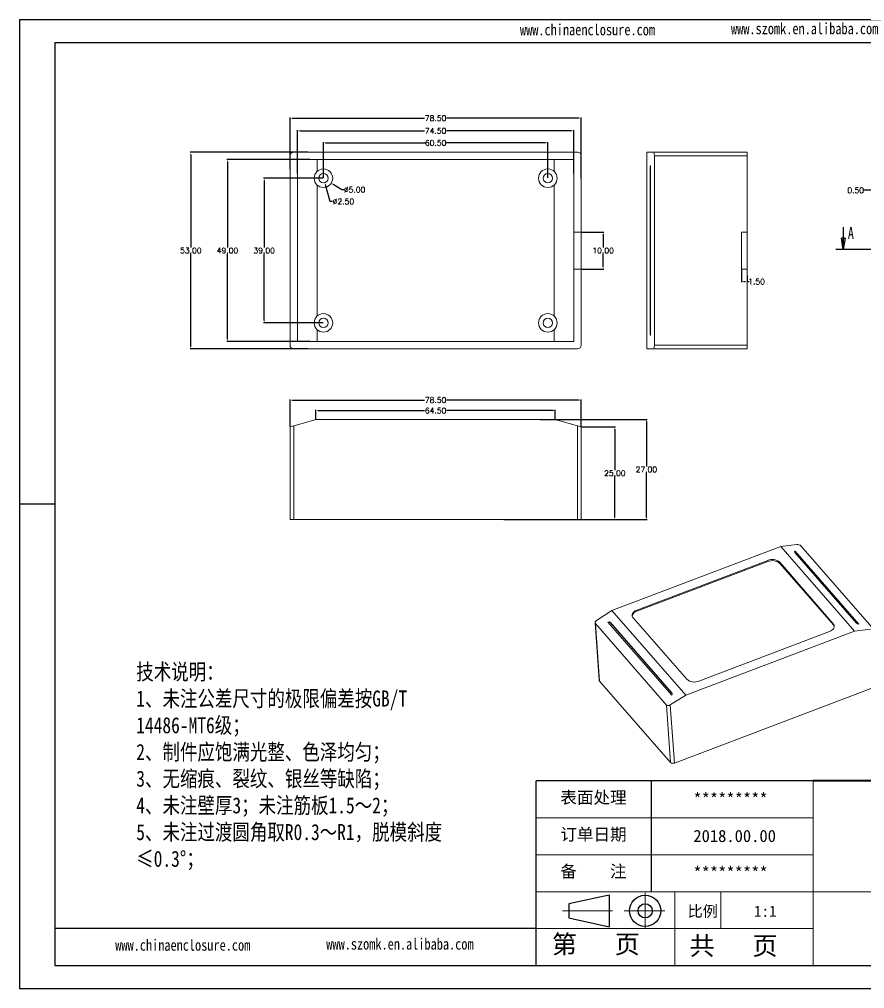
# Model space of a CAD drawing. Header units: inches. Extents: x 3379 to 4150, y 1114 to 1376.
# Drawn here: x 3780.2 to 4008, y 1114.4 to 1375.7 of the extents above; entities that cross this region are included whole.
import ezdxf

# ---------------------------------------------------------------- set-up
doc = ezdxf.new("R2010")
doc.units = ezdxf.units.IN
doc.header["$LTSCALE"] = 15
doc.linetypes.add('ACAD_ISO02W100', pattern=[15, 12, -3])
doc.linetypes.add('CENTER2', pattern=[28.575, 19.05, -3.175, 3.175, -3.175])
doc.layers.add('文字', color=81, linetype='Continuous')
for name, color, linetype, lineweight in [('粗实线', 7, 'Continuous', 30), ('细实线', 3, 'Continuous', 9), ('细点划线', 2, 'CENTER2', 9)]:
    doc.layers.add(name, color=color, linetype=linetype, lineweight=lineweight)
doc.styles.add('SLDTEXTSTYLE0', font='TXT', dxfattribs={"width": 0.75})
doc.styles.get("Standard").update_dxf_attribs({"font": 'txt', "bigfont": 'gbcbig.shx'})
doc.styles.add('宋体', font='', dxfattribs={"width": 0.8, "height": 3.5})
doc.styles.get('宋体').set_extended_font_data('SimSun')
doc.dimstyles.new('2', dxfattribs={"dimtxt": 1.5, "dimasz": 0.6, "dimexe": 0.18, "dimexo": 0.0625, "dimgap": 0.09, "dimtad": 0, "dimtih": 1, "dimtoh": 1, "dimzin": 0, "dimdsep": 46, "dimtxsty": 'Standard', "dimcen": 0, "dimadec": 0, "dimazin": 2, "dimtfac": 1, "dimtofl": 0, "dimtmove": 0, "dimatfit": 3, "dimfxl": 1, "dimtolj": 1, "dimtzin": 0, "dimarcsym": 0})

# ---------------------------------------------------------------- blocks, each defined once
blk = doc.blocks.new('_CLOSED')
at = {"color": 0, "linetype": 'ByBlock', "lineweight": -2}
for p, q in [((-1, 0.166667), (0, 0)), ((-1, 0.166667), (-1, -0.166667)), ((0, 0), (-1, -0.166667)), ((0, 0), (-1, 0))]:
    blk.add_line(p, q, dxfattribs=at)
blk = doc.blocks.new('*D191')
at = {"color": 0, "lineweight": -2}
for p, q in [((3853.15, 1335.33), (3853.15, 1349.22)), ((3853.75, 1349.04), (3889.44, 1349.04)), ((3931.05, 1349.04), (3895.37, 1349.04)), ((3931.65, 1332.76), (3931.65, 1349.22))]:
    blk.add_line(p, q, dxfattribs=at)
at = {"color": 0}
for points in [[(3853.75, 1349.14), (3853.75, 1348.94), (3853.15, 1349.04)], [(3931.05, 1349.14), (3931.05, 1348.94), (3931.65, 1349.04)]]:
    blk.add_solid(points, dxfattribs=at)
at = {"layer": 'Defpoints', "color": 0}
for p in [(3931.65, 1349.04), (3853.15, 1335.27), (3931.65, 1332.7)]:
    blk.add_point(p, dxfattribs=at)
at = {"color": 0, "insert": (3892.4, 1349.04), "char_height": 1.5, "attachment_point": 5}
blk.add_mtext('\\A1;78.50', dxfattribs=at)
blk = doc.blocks.new('*D192')
at = {"color": 0, "lineweight": -2}
for p, q in [((3855.15, 1334.12), (3855.15, 1345.8)), ((3855.75, 1345.62), (3889.44, 1345.62)), ((3929.05, 1345.62), (3895.37, 1345.62)), ((3929.65, 1334.12), (3929.65, 1345.8))]:
    blk.add_line(p, q, dxfattribs=at)
at = {"color": 0}
for points in [[(3855.75, 1345.72), (3855.75, 1345.52), (3855.15, 1345.62)], [(3929.05, 1345.72), (3929.05, 1345.52), (3929.65, 1345.62)]]:
    blk.add_solid(points, dxfattribs=at)
at = {"layer": 'Defpoints', "color": 0}
for p in [(3929.65, 1345.62), (3855.15, 1334.06), (3929.65, 1334.06)]:
    blk.add_point(p, dxfattribs=at)
at = {"color": 0, "insert": (3892.4, 1345.62), "char_height": 1.5, "attachment_point": 5}
blk.add_mtext('\\A1;74.50', dxfattribs=at)
blk = doc.blocks.new('*D193')
at = {"color": 0, "lineweight": -2}
for p, q in [((3862.15, 1332.91), (3862.15, 1342.55)), ((3862.75, 1342.37), (3889.56, 1342.37)), ((3922.05, 1342.37), (3895.24, 1342.37)), ((3922.65, 1332.91), (3922.65, 1342.55))]:
    blk.add_line(p, q, dxfattribs=at)
at = {"color": 0}
for points in [[(3862.75, 1342.47), (3862.75, 1342.27), (3862.15, 1342.37)], [(3922.05, 1342.47), (3922.05, 1342.27), (3922.65, 1342.37)]]:
    blk.add_solid(points, dxfattribs=at)
at = {"layer": 'Defpoints', "color": 0}
for p in [(3922.65, 1342.37), (3862.15, 1332.85), (3922.65, 1332.85)]:
    blk.add_point(p, dxfattribs=at)
at = {"color": 0, "insert": (3892.4, 1342.37), "char_height": 1.5, "attachment_point": 5}
blk.add_mtext('\\A1;60.50', dxfattribs=at)
blk = doc.blocks.new('*D194')
at = {"color": 0, "lineweight": -2}
for p, q in [((3857.98, 1339.85), (3826.23, 1339.85)), ((3826.41, 1339.25), (3826.41, 1314.19)), ((3826.41, 1287.45), (3826.41, 1312.51)), ((3857.98, 1286.85), (3826.23, 1286.85))]:
    blk.add_line(p, q, dxfattribs=at)
at = {"color": 0}
for points in [[(3826.31, 1339.25), (3826.51, 1339.25), (3826.41, 1339.85)], [(3826.31, 1287.45), (3826.51, 1287.45), (3826.41, 1286.85)]]:
    blk.add_solid(points, dxfattribs=at)
at = {"layer": 'Defpoints', "color": 0}
for p in [(3826.41, 1339.85), (3858.04, 1339.85), (3858.04, 1286.85)]:
    blk.add_point(p, dxfattribs=at)
at = {"color": 0, "insert": (3826.41, 1313.35), "char_height": 1.5, "attachment_point": 5}
blk.add_mtext('\\A1;53.00', dxfattribs=at)
blk = doc.blocks.new('*D195')
at = {"color": 0, "lineweight": -2}
for p, q in [((3858.5, 1337.85), (3836.1, 1337.85)), ((3836.28, 1337.25), (3836.28, 1314.19)), ((3836.28, 1289.45), (3836.28, 1312.51)), ((3858.5, 1288.85), (3836.1, 1288.85))]:
    blk.add_line(p, q, dxfattribs=at)
at = {"color": 0}
for points in [[(3836.18, 1337.25), (3836.38, 1337.25), (3836.28, 1337.85)], [(3836.18, 1289.45), (3836.38, 1289.45), (3836.28, 1288.85)]]:
    blk.add_solid(points, dxfattribs=at)
at = {"layer": 'Defpoints', "color": 0}
for p in [(3836.28, 1337.85), (3858.56, 1337.85), (3858.56, 1288.85)]:
    blk.add_point(p, dxfattribs=at)
at = {"color": 0, "insert": (3836.28, 1313.35), "char_height": 1.5, "attachment_point": 5}
blk.add_mtext('\\A1;49.00', dxfattribs=at)
blk = doc.blocks.new('*D196')
at = {"color": 0, "lineweight": -2}
for p, q in [((3862.09, 1332.85), (3846, 1332.85)), ((3846.18, 1332.25), (3846.18, 1314.19)), ((3846.18, 1294.45), (3846.18, 1312.51)), ((3862.09, 1293.85), (3846, 1293.85))]:
    blk.add_line(p, q, dxfattribs=at)
at = {"color": 0}
for points in [[(3846.08, 1332.25), (3846.28, 1332.25), (3846.18, 1332.85)], [(3846.08, 1294.45), (3846.28, 1294.45), (3846.18, 1293.85)]]:
    blk.add_solid(points, dxfattribs=at)
at = {"layer": 'Defpoints', "color": 0}
for p in [(3862.15, 1332.85), (3846.18, 1293.85), (3862.15, 1293.85)]:
    blk.add_point(p, dxfattribs=at)
at = {"color": 0, "insert": (3846.18, 1313.35), "char_height": 1.5, "attachment_point": 5}
blk.add_mtext('\\A1;39.00', dxfattribs=at)
blk = doc.blocks.new('*D197')
at = {"color": 0, "lineweight": -2}
for p, q in [((3931.71, 1318.35), (3937.73, 1318.35)), ((3937.55, 1317.75), (3937.55, 1314.19)), ((3937.55, 1308.95), (3937.55, 1312.51)), ((3931.71, 1308.35), (3937.73, 1308.35))]:
    blk.add_line(p, q, dxfattribs=at)
at = {"color": 0}
for points in [[(3937.45, 1317.75), (3937.65, 1317.75), (3937.55, 1318.35)], [(3937.45, 1308.95), (3937.65, 1308.95), (3937.55, 1308.35)]]:
    blk.add_solid(points, dxfattribs=at)
at = {"layer": 'Defpoints', "color": 0}
for p in [(3931.65, 1318.35), (3931.65, 1308.35), (3937.55, 1308.35)]:
    blk.add_point(p, dxfattribs=at)
at = {"color": 0, "insert": (3937.55, 1313.35), "char_height": 1.5, "attachment_point": 5}
blk.add_mtext('\\A1;10.00', dxfattribs=at)
blk = doc.blocks.new('*D198')
at = {"color": 0, "lineweight": -2}
for p, q in [((3867.12, 1329.74), (3864.78, 1331.2)), ((3867.72, 1329.74), (3867.12, 1329.74))]:
    blk.add_line(p, q, dxfattribs=at)
at = {"color": 0}
blk.add_solid([(3864.83, 1331.29), (3864.72, 1331.12), (3864.27, 1331.52)], dxfattribs=at)
at = {"layer": 'Defpoints', "color": 0}
for p in [(3860.03, 1334.18), (3864.27, 1331.52)]:
    blk.add_point(p, dxfattribs=at)
at = {"color": 0, "insert": (3870.56, 1329.74), "char_height": 1.5, "attachment_point": 5}
blk.add_mtext('\\A1;∅5.00', dxfattribs=at)
blk = doc.blocks.new('*D199')
at = {"color": 0, "lineweight": -2}
for p, q in [((3863.99, 1326.57), (3862.67, 1331.07)), ((3864.59, 1326.57), (3863.99, 1326.57))]:
    blk.add_line(p, q, dxfattribs=at)
at = {"color": 0}
blk.add_solid([(3862.77, 1331.1), (3862.58, 1331.05), (3862.5, 1331.65)], dxfattribs=at)
at = {"layer": 'Defpoints', "color": 0}
for p in [(3861.8, 1334.05), (3862.5, 1331.65)]:
    blk.add_point(p, dxfattribs=at)
at = {"color": 0, "insert": (3867.55, 1326.57), "char_height": 1.5, "attachment_point": 5}
blk.add_mtext('\\A1;∅2.50', dxfattribs=at)
blk = doc.blocks.new('*D200')
at = {"color": 0, "lineweight": -2}
for p, q in [((3974.86, 1308.29), (3974.86, 1304.79)), ((3976.36, 1306.52), (3976.36, 1304.79)), ((3975.46, 1304.97), (3975.76, 1304.97)), ((3976.36, 1304.97), (3976.96, 1304.97))]:
    blk.add_line(p, q, dxfattribs=at)
at = {"color": 0}
for points in [[(3975.46, 1305.07), (3975.46, 1304.87), (3974.86, 1304.97)], [(3975.76, 1305.07), (3975.76, 1304.87), (3976.36, 1304.97)]]:
    blk.add_solid(points, dxfattribs=at)
at = {"layer": 'Defpoints', "color": 0}
for p in [(3974.86, 1308.35), (3976.36, 1306.58), (3976.36, 1304.97)]:
    blk.add_point(p, dxfattribs=at)
at = {"color": 0, "insert": (3978.92, 1304.97), "char_height": 1.5, "attachment_point": 5}
blk.add_mtext('\\A1;1.50', dxfattribs=at)
blk = doc.blocks.new('*D201')
at = {"color": 0, "lineweight": -2}
for p, q in [((3853.15, 1265.89), (3853.15, 1273.22)), ((3853.75, 1273.04), (3889.44, 1273.04)), ((3931.05, 1273.04), (3895.37, 1273.04)), ((3931.65, 1265.89), (3931.65, 1273.22))]:
    blk.add_line(p, q, dxfattribs=at)
at = {"color": 0}
for points in [[(3853.75, 1273.14), (3853.75, 1272.94), (3853.15, 1273.04)], [(3931.05, 1273.14), (3931.05, 1272.94), (3931.65, 1273.04)]]:
    blk.add_solid(points, dxfattribs=at)
at = {"layer": 'Defpoints', "color": 0}
for p in [(3931.65, 1273.04), (3853.15, 1265.83), (3931.65, 1265.83)]:
    blk.add_point(p, dxfattribs=at)
at = {"color": 0, "insert": (3892.4, 1273.04), "char_height": 1.5, "attachment_point": 5}
blk.add_mtext('\\A1;78.50', dxfattribs=at)
blk = doc.blocks.new('*D202')
at = {"color": 0, "lineweight": -2}
for p, q in [((3860.15, 1267.89), (3860.15, 1270.37)), ((3860.75, 1270.19), (3889.44, 1270.19)), ((3924.05, 1270.19), (3895.37, 1270.19)), ((3924.65, 1267.89), (3924.65, 1270.37))]:
    blk.add_line(p, q, dxfattribs=at)
at = {"color": 0}
for points in [[(3860.75, 1270.29), (3860.75, 1270.09), (3860.15, 1270.19)], [(3924.05, 1270.29), (3924.05, 1270.09), (3924.65, 1270.19)]]:
    blk.add_solid(points, dxfattribs=at)
at = {"layer": 'Defpoints', "color": 0}
for p in [(3924.65, 1270.19), (3860.15, 1267.83), (3924.65, 1267.83)]:
    blk.add_point(p, dxfattribs=at)
at = {"color": 0, "insert": (3892.4, 1270.19), "char_height": 1.5, "attachment_point": 5}
blk.add_mtext('\\A1;64.50', dxfattribs=at)
blk = doc.blocks.new('*D203')
at = {"color": 0, "lineweight": -2}
for p, q in [((3920.47, 1267.83), (3949.39, 1267.83)), ((3949.21, 1267.23), (3949.21, 1255.17)), ((3949.21, 1241.43), (3949.21, 1253.49)), ((3920.47, 1240.83), (3949.39, 1240.83))]:
    blk.add_line(p, q, dxfattribs=at)
at = {"color": 0}
for points in [[(3949.11, 1267.23), (3949.31, 1267.23), (3949.21, 1267.83)], [(3949.11, 1241.43), (3949.31, 1241.43), (3949.21, 1240.83)]]:
    blk.add_solid(points, dxfattribs=at)
at = {"layer": 'Defpoints', "color": 0}
for p in [(3920.4, 1267.83), (3920.4, 1240.83), (3949.21, 1240.83)]:
    blk.add_point(p, dxfattribs=at)
at = {"color": 0, "insert": (3949.21, 1254.33), "char_height": 1.5, "attachment_point": 5}
blk.add_mtext('\\A1;27.00', dxfattribs=at)
blk = doc.blocks.new('*D204')
at = {"color": 0, "lineweight": -2}
for p, q in [((3931.71, 1265.83), (3940.89, 1265.83)), ((3940.71, 1265.23), (3940.71, 1254.17)), ((3940.71, 1241.43), (3940.71, 1252.49)), ((3910.83, 1240.83), (3940.89, 1240.83))]:
    blk.add_line(p, q, dxfattribs=at)
at = {"color": 0}
for points in [[(3940.61, 1265.23), (3940.81, 1265.23), (3940.71, 1265.83)], [(3940.61, 1241.43), (3940.81, 1241.43), (3940.71, 1240.83)]]:
    blk.add_solid(points, dxfattribs=at)
at = {"layer": 'Defpoints', "color": 0}
for p in [(3931.65, 1265.83), (3940.71, 1265.83), (3910.77, 1240.83)]:
    blk.add_point(p, dxfattribs=at)
at = {"color": 0, "insert": (3940.71, 1253.33), "char_height": 1.5, "attachment_point": 5}
blk.add_mtext('\\A1;25.00', dxfattribs=at)
blk = doc.blocks.new('*D212')
at = {"color": 0, "lineweight": -2}
for p, q in [((4012.61, 1329.59), (4007.73, 1329.59)), ((4013.21, 1329.17), (4013.21, 1329.77)), ((4013.71, 1329.17), (4013.71, 1329.77)), ((4014.31, 1329.59), (4014.91, 1329.59))]:
    blk.add_line(p, q, dxfattribs=at)
at = {"color": 0}
for points in [[(4012.61, 1329.69), (4012.61, 1329.49), (4013.21, 1329.59)], [(4014.31, 1329.69), (4014.31, 1329.49), (4013.71, 1329.59)]]:
    blk.add_solid(points, dxfattribs=at)
at = {"layer": 'Defpoints', "color": 0}
for p in [(4013.21, 1329.59), (4013.21, 1329.1), (4013.71, 1329.1)]:
    blk.add_point(p, dxfattribs=at)
at = {"color": 0, "insert": (4005.64, 1329.59), "char_height": 1.5, "attachment_point": 5}
blk.add_mtext('\\A1;0.50', dxfattribs=at)

msp = doc.modelspace()

# ---------------------------------------------------------------- linework, layer by layer
for p, q in [((3780.188, 1375.665), (4149.704, 1375.665)), ((3780.188, 1375.665), (3780.188, 1114.391)), ((3789.75, 1369.444), (4143.483, 1369.444)), ((3789.75, 1369.444), (3789.75, 1120.612)), ((3789.75, 1245.028), (3780.188, 1245.028)), ((3780.188, 1235.351), (3780.188, 1114.391)), ((3994.184, 1170.379), (3919.534, 1170.379)), ((3919.534, 1120.612), (3919.534, 1170.379)), ((3950.638, 1140.519), (3950.638, 1170.379)), ((3919.534, 1130.565), (3789.75, 1130.565)), ((3789.75, 1120.612), (4143.483, 1120.612)), ((3780.188, 1114.391), (4149.704, 1114.391)), ((3780.188, 1114.391), (3951.26, 1114.391))]:
    msp.add_line(p, q)
at = {"color": 7, "linetype": 'Continuous', "lineweight": 15}
for p, q in [((3853.152, 1338.85), (3853.152, 1287.85)), ((3930.652, 1339.85), (3854.152, 1339.85)), ((3855.152, 1337.85), (3855.152, 1288.85)), ((3929.652, 1337.85), (3855.152, 1337.85)), ((3860.432, 1334.665), (3860.432, 1337.85)), ((3924.372, 1337.85), (3924.372, 1334.665)), ((3929.652, 1318.35), (3929.652, 1337.85)), ((3931.652, 1318.35), (3931.652, 1338.85)), ((3949.36, 1286.85), (3949.36, 1339.85)), ((3949.36, 1339.85), (3951.074, 1339.85)), ((3951.074, 1339.85), (3976.36, 1339.85)), ((3951.36, 1338.85), (3951.36, 1287.85)), ((3976.36, 1338.85), (3951.36, 1338.85)), ((3976.36, 1339.85), (3976.36, 1338.85)), ((3976.36, 1338.85), (3976.36, 1287.85)), ((3950.217, 1335.45), (3950.217, 1291.25)), ((3950.36, 1335.45), (3950.217, 1335.45)), ((3950.36, 1290.444), (3950.36, 1336.257)), ((3860.432, 1295.665), (3860.432, 1331.036)), ((3924.372, 1331.036), (3924.372, 1295.665)), ((3931.652, 1318.35), (3929.652, 1318.35)), ((3929.652, 1318.35), (3929.652, 1308.35)), ((3931.652, 1308.35), (3931.652, 1318.35)), ((3929.652, 1288.85), (3929.652, 1308.35)), ((3929.652, 1308.35), (3931.652, 1308.35)), ((3931.652, 1287.85), (3931.652, 1308.35)), ((3860.432, 1288.85), (3860.432, 1292.036)), ((3924.372, 1292.036), (3924.372, 1288.85)), ((3950.36, 1291.25), (3950.217, 1291.25)), ((3855.152, 1288.85), (3929.652, 1288.85)), ((3854.152, 1286.85), (3930.652, 1286.85)), ((3951.074, 1286.85), (3949.36, 1286.85)), ((3976.36, 1286.85), (3951.074, 1286.85)), ((3951.36, 1287.85), (3976.36, 1287.85)), ((3976.36, 1287.85), (3976.36, 1286.85)), ((3860.152, 1267.826), (3854.152, 1266.111)), ((3924.652, 1267.826), (3860.152, 1267.826)), ((3930.652, 1266.111), (3924.652, 1267.826)), ((3853.152, 1265.826), (3854.152, 1266.111)), ((3853.152, 1240.826), (3853.152, 1265.826)), ((3854.152, 1266.111), (3854.152, 1240.826)), ((3930.652, 1240.826), (3930.652, 1266.111)), ((3930.652, 1266.111), (3931.652, 1265.826)), ((3931.652, 1265.826), (3931.652, 1240.826)), ((3854.152, 1240.826), (3853.152, 1240.826)), ((3930.652, 1240.826), (3854.152, 1240.826)), ((3931.652, 1240.826), (3930.652, 1240.826)), ((3939.944, 1216.318), (3985.431, 1233.581)), ((3985.431, 1233.581), (3989.738, 1234.126)), ((4005.311, 1210.785), (3985.431, 1233.581)), ((3990.831, 1233.786), (4009.961, 1211.85)), ((4005.814, 1212.95), (3989.235, 1231.961)), ((4006.476, 1212.648), (3989.292, 1232.353)), ((3981.912, 1229.813), (3946.651, 1216.431)), ((3981.934, 1229.503), (3946.673, 1216.121)), ((3981.934, 1229.503), (3981.912, 1229.813)), ((3999.594, 1212.766), (3985.153, 1229.325)), ((3985.175, 1229.016), (3985.153, 1229.325)), ((3999.617, 1212.456), (3985.175, 1229.016)), ((3935.789, 1213.651), (3939.944, 1216.318)), ((3939.944, 1216.318), (3959.824, 1193.522)), ((3946.673, 1216.121), (3946.651, 1216.431)), ((3935.377, 1213.004), (3936.485, 1197.508)), ((3954.601, 1190.841), (3935.471, 1212.776)), ((3935.471, 1212.776), (3936.578, 1197.297)), ((3938.868, 1213.217), (3956.052, 1193.512)), ((3956.096, 1194.081), (3939.517, 1213.092)), ((3939.523, 1213.004), (3939.517, 1213.092)), ((3956.102, 1193.993), (3939.523, 1213.004)), ((3945.661, 1214.337), (3960.102, 1197.778)), ((3999.617, 1212.456), (3999.594, 1212.766)), ((4005.311, 1210.785), (3959.824, 1193.522)), ((3963.343, 1197.291), (3998.604, 1210.673)), ((4009.618, 1211.33), (4005.311, 1210.785)), ((3955.708, 1175.361), (3936.578, 1197.297)), ((3956.102, 1193.993), (3956.096, 1194.081)), ((4010.738, 1195.673), (3956.788, 1175.199)), ((3959.824, 1193.522), (3955.669, 1190.855)), ((3955.708, 1175.361), (3954.601, 1190.841)), ((3955.669, 1190.855), (3956.788, 1175.199))]:
    msp.add_line(p, q, dxfattribs=at)
at = {"color": 7, "linetype": 'Continuous', "lineweight": 30}
msp.add_line((4002.287, 1319.66), (4002.287, 1313.66), dxfattribs=at)
at = {"color": 5, "linetype": 'ACAD_ISO02W100', "lineweight": 15}
for p, q in [((3974.86, 1318.35), (3974.86, 1308.35)), ((3974.86, 1318.35), (3976.36, 1318.35)), ((3974.86, 1308.35), (3976.36, 1308.35))]:
    msp.add_line(p, q, dxfattribs=at)
at = {"color": 1}
msp.add_line((4097.627, 1313.66), (4000.287, 1313.66), dxfattribs=at)
at = {"color": 7, "linetype": 'Continuous', "lineweight": 15, "flags": 128}
for points in [[(3946.651, 1216.431), (3946.334, 1216.289), (3946.052, 1216.119), (3945.813, 1215.926), (3945.622, 1215.712), (3945.485, 1215.485), (3945.403, 1215.249), (3945.38, 1215.011), (3945.416, 1214.775), (3945.511, 1214.549), (3945.661, 1214.337)], [(3998.604, 1210.673), (3998.921, 1210.814), (3999.203, 1210.984), (3999.442, 1211.178), (3999.633, 1211.391), (3999.77, 1211.618), (3999.852, 1211.854), (3999.875, 1212.093), (3999.839, 1212.328), (3999.744, 1212.554), (3999.594, 1212.766)]]:
    msp.add_lwpolyline(points, dxfattribs=at)
at = {"color": 7, "linetype": 'Continuous', "lineweight": 15}
for centre, radius in [((3862.152, 1332.85), 2.5), ((3922.652, 1332.85), 2.5), ((3862.152, 1332.85), 1.25), ((3922.652, 1332.85), 1.25), ((3862.152, 1293.85), 2.5), ((3922.652, 1293.85), 2.5), ((3862.152, 1293.85), 1.25), ((3922.652, 1293.85), 1.25)]:
    msp.add_circle(centre, radius, dxfattribs=at)
for centre, radius, start, end in [((3854.152, 1338.85), 1, 90, 180), ((3930.652, 1338.85), 1, 0, 90), ((3854.152, 1287.85), 1, 180, 270), ((3930.652, 1287.85), 1, 270, 0), ((3989.536, 1232.061), 0.381, 130.02601, 173.98888), ((3983.144, 1226.987), 3.083, 49.3351, 113.55939), ((3983.167, 1226.677), 3.083, 49.3351, 113.55939), ((3947.055, 1214.483), 1.682, 103.11829, 168.60838), ((3938.966, 1212.405), 0.817, 47.06751, 96.91387), ((3998.8, 1211.715), 1.103, 13.83411, 42.25056), ((3936.837, 1197.537), 0.353, 184.74534, 222.79069), ((3962.111, 1200.116), 3.083, 229.3351, 293.55939), ((3955.857, 1193.77), 0.331, 11.57462, 42.20164), ((3956.378, 1176.147), 1.033, 229.51985, 293.37464)]:
    msp.add_arc(centre, radius, start, end, dxfattribs=at)
for centre, major_axis, ratio, start_param, end_param in [((3951.074, 1338.85), (0, 1), 0.2857143, 4.712389, 6.2831853), ((3950.474, 1335.45), (0, 0.9), 0.2857143, 0.460554, 1.5707963), ((3950.474, 1291.25), (0, 0.9), 0.2857143, 1.5707963, 2.6810387), ((3951.074, 1287.85), (0, 1), 0.2857143, 3.1415927, 4.712389), ((3990.113, 1233.695), (0.806, -0.161), 0.507676, 0.5824662, 2.1532626), ((3989.881, 1232.043), (0.725, -0.145), 0.507676, 2.6138166, 3.7240589), ((3936.164, 1213.221), (0.75, 0.357), 0.6732027, 1.7567653, 3.3275616), ((3938.893, 1212.692), (0.675, 0.322), 0.6732027, 0.1859689, 1.2962113), ((4006.46, 1213.032), (0.725, -0.145), 0.507676, 3.7240589, 4.8343012), ((3955.473, 1193.681), (0.675, 0.322), 0.6732027, 5.3589119, 6.4691542), ((3955.294, 1191.285), (0.75, 0.357), 0.6732027, 3.3275616, 4.8983579)]:
    msp.add_ellipse(centre, major_axis=major_axis, ratio=ratio, start_param=start_param, end_param=end_param, dxfattribs=at)
at = {"layer": '粗实线', "color": 7, "lineweight": 40}
msp.add_line((4143.483, 1170.379), (3994.184, 1170.379), dxfattribs=at)
at = {"layer": '粗实线', "color": 7}
for p, q in [((3939.206, 1139.588), (3928.33, 1137.282)), ((3939.206, 1139.588), (3939.206, 1131.064)), ((3928.33, 1137.282), (3928.33, 1133.436)), ((3928.33, 1133.436), (3939.206, 1131.064))]:
    msp.add_line(p, q, dxfattribs=at)
for radius in [4.228, 1.923]:
    msp.add_circle((3948.885, 1135.359), radius, dxfattribs=at)
at = {"layer": '细实线', "color": 7}
for p, q in [((3994.184, 1170.379), (3994.184, 1120.612)), ((3994.184, 1160.425), (3919.534, 1160.425)), ((3994.184, 1150.472), (3919.534, 1150.472)), ((4143.483, 1140.519), (3919.534, 1140.519)), ((3956.859, 1140.519), (3956.859, 1120.612)), ((3969.301, 1140.519), (3969.301, 1130.565)), ((3994.184, 1130.565), (3919.534, 1130.565))]:
    msp.add_line(p, q, dxfattribs=at)
at = {"layer": '细点划线', "color": 7}
for p, q in [((3948.885, 1140.227), (3948.885, 1130.565)), ((3926.596, 1135.359), (3940.039, 1135.359)), ((3943.23, 1135.359), (3954.158, 1135.359))]:
    msp.add_line(p, q, dxfattribs=at)

# ---------------------------------------------------------------- block references
at = {"color": 7, "linetype": 'Continuous', "lineweight": 30, "xscale": 3, "yscale": 3, "zscale": 0.5, "rotation": 270}
msp.add_blockref('_CLOSED', (4002.287, 1313.66), dxfattribs=at)

# ---------------------------------------------------------------- texts
at = {"color": 7, "linetype": 'Continuous', "insert": (4003.538, 1319.66), "char_height": 3.175, "attachment_point": 1, "style": 'SLDTEXTSTYLE0'}
msp.add_mtext('A', dxfattribs=at)
at = {"char_height": 3.27331, "width": 1860.38356, "attachment_point": 1}
for s, insert in [('{\\fSimHei|b0|i0|c134|p49;表面处理}', (3926.026, 1167.554)), ('{\\fSimHei|b0|i0|c134|p49;*********}', (3961.877, 1167.133)), ('{\\fSimHei|b0|i0|c134|p49;订单日期}', (3926.026, 1157.601)), ('{\\fSimHei|b0|i0|c134|p49;2018.00.00}', (3961.877, 1157.18)), ('{\\fSimHei|b0|i0|c134|p49;备    注}', (3926.026, 1147.647)), ('{\\fSimHei|b0|i0|c134|p49;*********}', (3961.877, 1147.226))]:
    msp.add_mtext(s, dxfattribs=dict(at, insert=insert))
at = {"layer": '文字', "color": 0, "attachment_point": 1, "style": '宋体'}
for s, insert, char_height, width in [('www.chinaenclosure.com', (3915.139, 1374.411), 3.04128, 53.43237), ('www.szomk.en.alibaba.com', (3972.024, 1374.712), 3.04128, 53.43237), ('{\\H1.111x;技术说明：\\P1、未注公差尺寸的极限偏差按GB/T 14486-MT6级；\\P2、制件应饱满光整、色泽均匀；\\P3、无缩痕、裂纹、银丝等缺陷；\\P4、未注壁厚3；未注筋板1.5～2；\\P5、未注过渡圆角取R0.3～R1，脱模斜度≤0.3%%D；}', (3811.694, 1201.955), 3.888, 87.57488), ('www.chinaenclosure.com', (3806.034, 1127.653), 3.04128, 53.43237), ('www.szomk.en.alibaba.com', (3862.919, 1127.954), 3.04128, 53.43237)]:
    msp.add_mtext(s, dxfattribs=dict(at, insert=insert, char_height=char_height, width=width))
at = {"layer": '细实线', "color": 7, "attachment_point": 1}
for s, insert, char_height, width in [('{\\fSimSun|b0|i0|c134|p54;比例}', (3960.343, 1136.749), 2.98598, 13.10754), ('{\\fSimSun|b0|i0|c134|p54;1:1}', (3978.228, 1136.749), 2.98598, 13.10754), ('{\\fSimSun|b0|i0|c134|p54;第   页}', (3923.722, 1128.855), 4.97664, 37.3248), ('{\\fSimSun|b0|i0|c134|p54; 共   页}', (3957.468, 1128.432), 4.97664, 37.3248)]:
    msp.add_mtext(s, dxfattribs=dict(at, insert=insert, char_height=char_height, width=width))

# ---------------------------------------------------------------- dimensions: what is measured, and where the dimension line sits
for base, p1, p2, picture, middle in [((3931.652, 1349.035), (3853.152, 1335.266), (3931.652, 1332.698), '*D191', (3892.402, 1349.035)), ((3929.652, 1345.618), (3855.152, 1334.062), (3929.652, 1334.062), '*D192', (3892.402, 1345.618)), ((3922.652, 1342.369), (3862.152, 1332.85), (3922.652, 1332.85), '*D193', (3892.402, 1342.369)), ((3976.36, 1304.974), (3974.86, 1308.35), (3976.36, 1306.58), '*D200', (3978.925, 1304.974)), ((3931.652, 1273.041), (3853.152, 1265.826), (3931.652, 1265.826), '*D201', (3892.402, 1273.041)), ((3924.652, 1270.192), (3860.152, 1267.826), (3924.652, 1267.826), '*D202', (3892.402, 1270.192))]:
    dim = msp.add_linear_dim(base=base, p1=p1, p2=p2, dimstyle='2')
    dim.commit()
    dim.dimension.update_dxf_attribs({"geometry": picture, "text_midpoint": middle})
dim = msp.add_linear_dim(base=(3826.407, 1339.85), p1=(3858.039, 1286.85), p2=(3858.039, 1339.85), angle=90, dimstyle='2')
dim.commit()
dim.dimension.update_dxf_attribs({"geometry": '*D194', "text_midpoint": (3826.407, 1313.35), "dimtype": 160})
for base, p1, p2, picture, middle in [((3836.276, 1337.85), (3858.563, 1288.85), (3858.563, 1337.85), '*D195', (3836.276, 1313.35)), ((3846.181, 1293.85), (3862.152, 1332.85), (3862.152, 1293.85), '*D196', (3846.181, 1313.35)), ((3937.548, 1308.35), (3931.652, 1318.35), (3931.652, 1308.35), '*D197', (3937.548, 1313.35)), ((3949.206, 1240.826), (3920.403, 1267.826), (3920.403, 1240.826), '*D203', (3949.206, 1254.326)), ((3940.706, 1265.826), (3910.767, 1240.826), (3931.652, 1265.826), '*D204', (3940.706, 1253.326))]:
    dim = msp.add_linear_dim(base=base, p1=p1, p2=p2, angle=90, dimstyle='2')
    dim.commit()
    dim.dimension.update_dxf_attribs({"geometry": picture, "text_midpoint": middle})
for p1, p2, picture, middle in [((3860.034, 1334.179), (3864.27, 1331.522), '*D198', (3870.558, 1329.735)), ((3861.801, 1334.05), (3862.503, 1331.651), '*D199', (3867.553, 1326.573))]:
    dim = msp.add_diameter_dim_2p(p1=p1, p2=p2, dimstyle='2')
    dim.commit()
    dim.dimension.update_dxf_attribs({"geometry": picture, "text_midpoint": middle, "dimtype": 163})
dim = msp.add_linear_dim(base=(4013.207, 1329.592), p1=(4013.707, 1329.105), p2=(4013.207, 1329.105), dimstyle='2')
dim.commit()
dim.dimension.update_dxf_attribs({"geometry": '*D212', "text_midpoint": (4005.639, 1329.592), "dimtype": 160})

doc.saveas('drawing.dxf')
